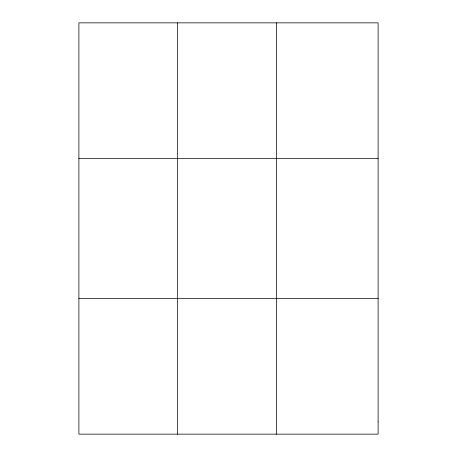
<?xml version="1.0" encoding="UTF-8"?>
<svg xmlns="http://www.w3.org/2000/svg" width="457" height="457" viewBox="0 0 457 457"><rect width="100%" height="100%" fill="white"/><g stroke="black" fill="none" stroke-linecap="round" stroke-linejoin="round"><path stroke-width="0.69" d="M177.636 434.15L177.636 22.85M276.376 434.15L276.376 22.85M78.89 158.579L378.11 158.579M78.89 298.421L378.11 298.421M378.11 421.811L378.11 434.15L78.89 434.15L78.89 22.85L378.11 22.85L378.11 421.811"/></g></svg>
